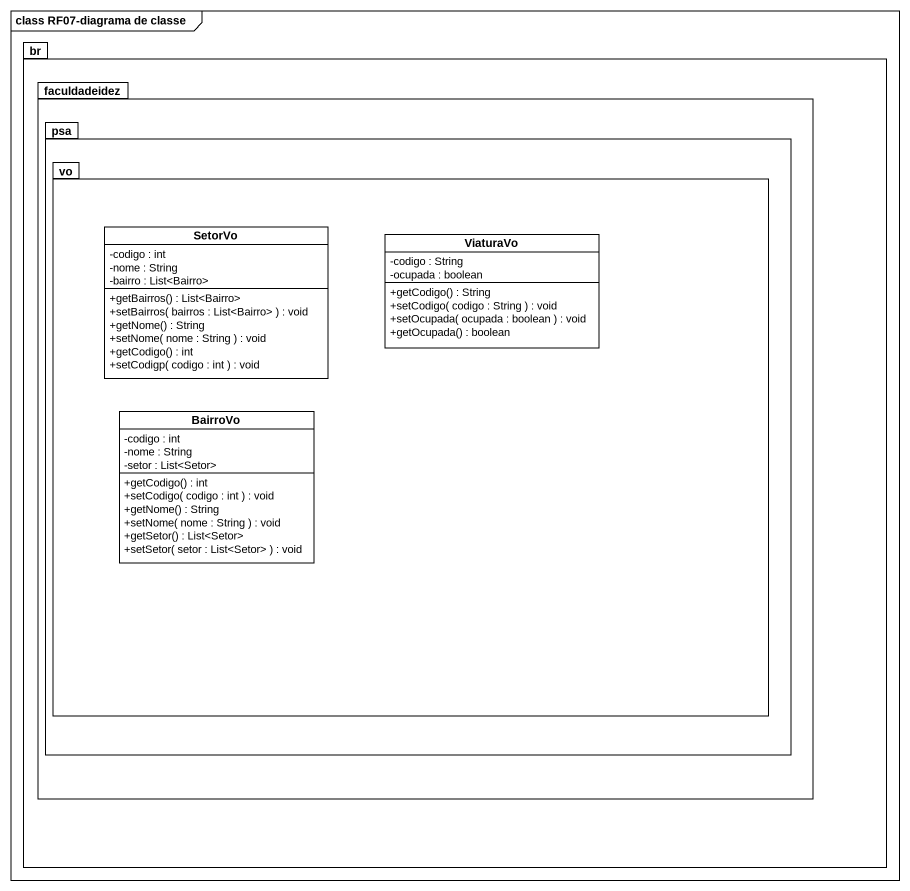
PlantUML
@startuml
mainframe class RF07-diagrama de classe
hide circle
hide empty members
skinparam classAttributeIconSize 0
package br {
  package faculdadeidez {
    package psa {
      package vo {
        class SetorVo {
          -codigo : int
          -nome : String
          -bairro : List<Bairro>
          +getBairros() : List<Bairro>
          +setBairros( bairros : List<Bairro> ) : void
          +getNome() : String
          +setNome( nome : String ) : void
          +getCodigo() : int
          +setCodigp( codigo : int ) : void
        }
        class ViaturaVo {
          -codigo : String
          -ocupada : boolean
          +getCodigo() : String
          +setCodigo( codigo : String ) : void
          +setOcupada( ocupada : boolean ) : void
          +getOcupada() : boolean
        }
        class BairroVo {
          -codigo : int
          -nome : String
          -setor : List<Setor>
          +getCodigo() : int
          +setCodigo( codigo : int ) : void
          +getNome() : String
          +setNome( nome : String ) : void
          +getSetor() : List<Setor>
          +setSetor( setor : List<Setor> ) : void
        }
      }
    }
  }
}
@enduml
